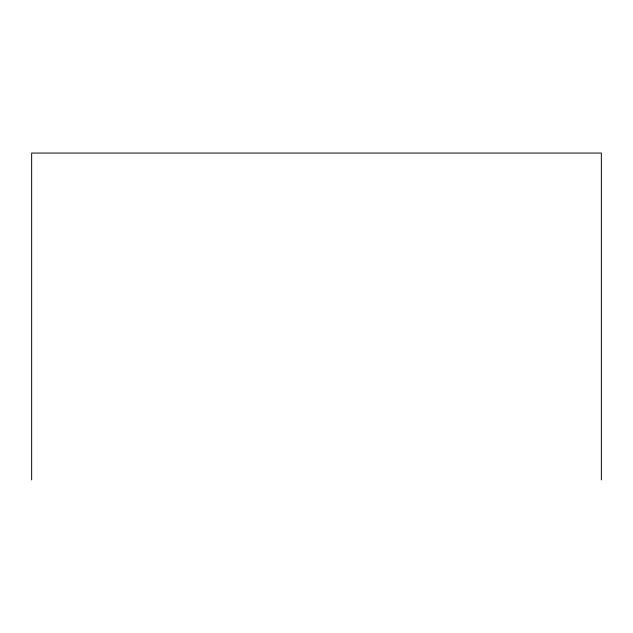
<?xml version="1.0" encoding="UTF-8"?>
<svg xmlns="http://www.w3.org/2000/svg" width="633" height="633" viewBox="0 0 633 633"><rect width="100%" height="100%" fill="white"/><g stroke="black" fill="none" stroke-linecap="round" stroke-linejoin="round"><path stroke-width="0.95" d="M601.35 479.941L601.35 153.059L31.65 153.059L31.65 479.941"/></g></svg>
